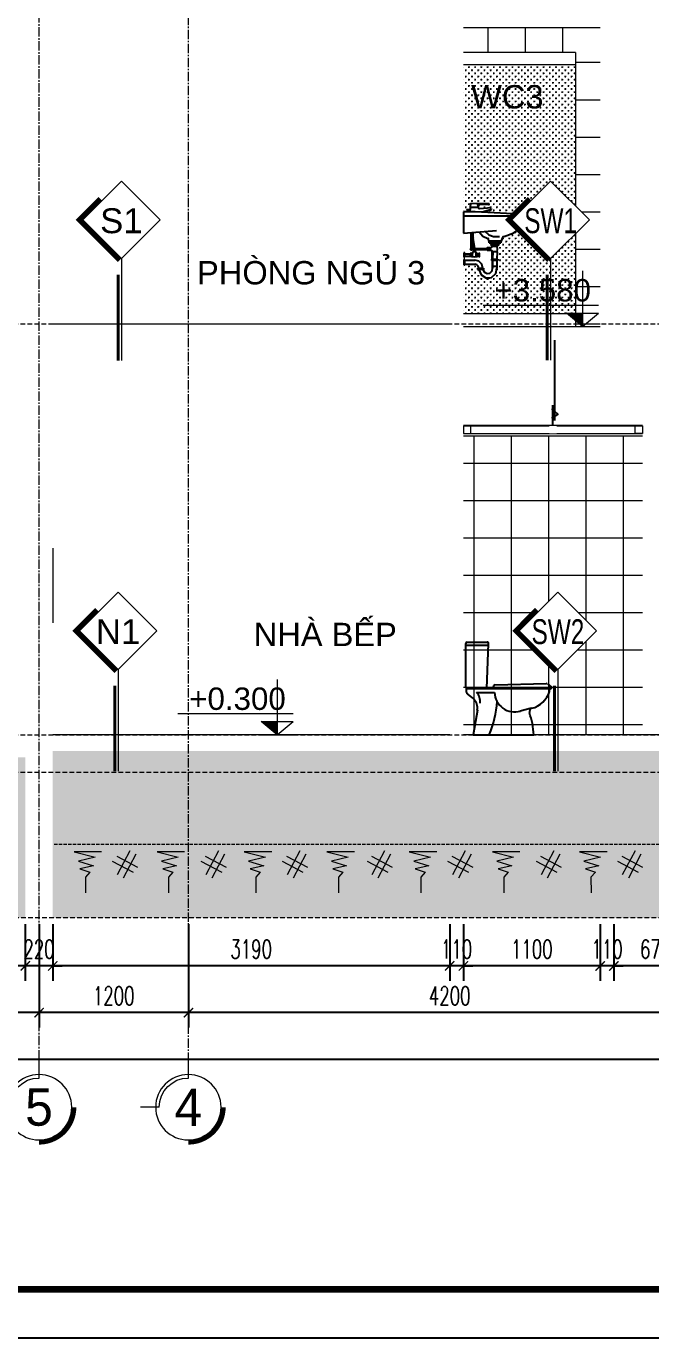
# Model space of a CAD drawing. Header units: millimetres. Extents: x -229618 to 2906, y -178063 to 96806.
# Drawn here: x -53246 to -48227, y -155647 to -145115 of the extents above; entities that cross this region are included whole.
import ezdxf
from ezdxf.enums import TextEntityAlignment as Align

# ---------------------------------------------------------------- set-up
doc = ezdxf.new("R2010")
doc.units = ezdxf.units.MM
doc.header["$LTSCALE"] = 200
doc.header["$MEASUREMENT"] = 0
doc.set_wipeout_variables(frame=1)
doc.header["$PDMODE"] = 3
doc.header["$PDSIZE"] = 50
doc.linetypes.add('CENTER2', pattern=[1.125, 0.75, -0.125, 0.125, -0.125])
doc.linetypes.add('DASHED2', pattern=[0.375, 0.25, -0.125])
doc.layers.get('0').update_dxf_attribs({"color": 95, "linetype": 'CONTINUOUS'})
doc.layers.get('DEFPOINTS').update_dxf_attribs({"linetype": 'CONTINUOUS'})
for name, color, linetype, lineweight in [('cat', 1, 'CONTINUOUS', 40), ('hatch', 250, 'CONTINUOUS', 5), ('nho', 252, 'CONTINUOUS', 15), ('thay', 7, 'CONTINUOUS', 18), ('tim', 18, 'CENTER2', 9)]:
    doc.layers.add(name, color=color, linetype=linetype, lineweight=lineweight)
for name, color, linetype in [('DIM', 251, 'CONTINUOUS'), ('KHUNGTEN', 7, 'CONTINUOUS'), ('MANH', 9, 'CONTINUOUS'), ('Net manh', 251, 'CONTINUOUS'), ('NOITHAT', 99, 'CONTINUOUS'), ('TEXT', 33, 'CONTINUOUS')]:
    doc.layers.add(name, color=color, linetype=linetype)
doc.layers.add('in', color=203, linetype='CONTINUOUS', lineweight=5, plot=False)
doc.styles.add('Aria H iso', font='Vharial_0.ttf')
doc.styles.add('Arial N  iso', font='vnarialn_0.ttf')
doc.styles.add('CHU HOA Day', font='Vharial_0.ttf')
doc.styles.add('dam', font='Vhavanb_0.ttf', dxfattribs={"width": 0.9, "height": 450})
doc.styles.add('Scale', font='vnsimli.shx', dxfattribs={"width": 0.65, "bigfont": 'bigfont.shx'})
doc.dimstyles.new('Scale', dxfattribs={"dimscale": 75, "dimtxt": 2, "dimasz": 1, "dimexe": 1.6, "dimexo": 0, "dimgap": 0.8, "dimtad": 1, "dimdec": 0, "dimzin": 0, "dimdsep": 46, "dimtxsty": 'Scale', "dimblk": 'ARCHTICK', "dimcen": 0.1, "dimdle": 1, "dimclrd": 256, "dimclre": 256, "dimclrt": 3, "dimadec": 0, "dimazin": 0, "dimtfac": 1, "dimtdec": 0, "dimtix": 1, "dimtmove": 2, "dimatfit": 3, "dimldrblk": 'ARCHTICK', "dimfxl": 0, "dimtolj": 1, "dimtzin": 0, "dimarcsym": 0})

# ---------------------------------------------------------------- blocks, each defined once
blk = doc.blocks.new('_ArchTick')
at = {"color": 0, "linetype": 'ByBlock', "const_width": 0.15}
blk.add_lwpolyline([(-0.5, -0.5), (0.5, 0.5)], dxfattribs=at)
blk = doc.blocks.new('*D334')
at = {"layer": 'DEFPOINTS', "color": 0, "linetype": 'Continuous'}
for p in [(-51943, -152325), (-47743, -152325), (-51943, -153036)]:
    blk.add_point(p, dxfattribs=at)
at = {"layer": 'DIM', "linetype": 'Continuous', "lineweight": -2}
for p, q in [((-51943, -152325), (-51943, -153156)), ((-47743, -152325), (-47743, -153156)), ((-47668, -153036), (-52018, -153036))]:
    blk.add_line(p, q, dxfattribs=at)
at = {"layer": 'DIM', "linetype": 'Continuous', "lineweight": -2, "xscale": 75, "yscale": 75, "zscale": 75, "rotation": 180}
blk.add_blockref('_ArchTick', (-51943, -153036), dxfattribs=at)
at = {"layer": 'DIM', "linetype": 'Continuous', "lineweight": -2, "xscale": 75, "yscale": 75, "zscale": 75}
blk.add_blockref('_ArchTick', (-47743, -153036), dxfattribs=at)
at = {"layer": 'DIM', "color": 3, "linetype": 'Continuous', "insert": (-49843, -152901), "char_height": 150, "attachment_point": 5, "style": 'Scale'}
blk.add_mtext('\\A1;4200', dxfattribs=at)
blk = doc.blocks.new('*D335')
at = {"layer": 'DEFPOINTS', "color": 0, "linetype": 'Continuous'}
for p in [(-53143, -152325), (-51943, -152325), (-53143, -153036)]:
    blk.add_point(p, dxfattribs=at)
at = {"layer": 'DIM', "linetype": 'Continuous', "lineweight": -2}
for p, q in [((-53143, -152325), (-53143, -153156)), ((-51943, -152325), (-51943, -153156)), ((-51868, -153036), (-53218, -153036))]:
    blk.add_line(p, q, dxfattribs=at)
at = {"layer": 'DIM', "linetype": 'Continuous', "lineweight": -2, "xscale": 75, "yscale": 75, "zscale": 75, "rotation": 180}
blk.add_blockref('_ArchTick', (-53143, -153036), dxfattribs=at)
at = {"layer": 'DIM', "linetype": 'Continuous', "lineweight": -2, "xscale": 75, "yscale": 75, "zscale": 75}
blk.add_blockref('_ArchTick', (-51943, -153036), dxfattribs=at)
at = {"layer": 'DIM', "color": 3, "linetype": 'Continuous', "insert": (-52543, -152901), "char_height": 150, "attachment_point": 5, "style": 'Scale'}
blk.add_mtext('\\A1;1200', dxfattribs=at)
blk = doc.blocks.new('*D336')
at = {"layer": 'DEFPOINTS', "color": 0, "linetype": 'Continuous'}
for p in [(-55723, -152325), (-35723, -152325), (-55723, -153411)]:
    blk.add_point(p, dxfattribs=at)
at = {"layer": 'DIM', "linetype": 'Continuous', "lineweight": -2}
for p, q in [((-55723, -152325), (-55723, -153531)), ((-35723, -152325), (-35723, -153531)), ((-35648, -153411), (-55798, -153411))]:
    blk.add_line(p, q, dxfattribs=at)
at = {"layer": 'DIM', "linetype": 'Continuous', "lineweight": -2, "xscale": 75, "yscale": 75, "zscale": 75, "rotation": 180}
blk.add_blockref('_ArchTick', (-55723, -153411), dxfattribs=at)
at = {"layer": 'DIM', "linetype": 'Continuous', "lineweight": -2, "xscale": 75, "yscale": 75, "zscale": 75}
blk.add_blockref('_ArchTick', (-35723, -153411), dxfattribs=at)
at = {"layer": 'DIM', "color": 3, "linetype": 'Continuous', "insert": (-45723, -153276), "char_height": 150, "attachment_point": 5, "style": 'Scale'}
blk.add_mtext('\\A1;20000', dxfattribs=at)
blk = doc.blocks.new('mc-xibet2')
for p, q in [((0, 0), (0, 351)), ((0, 337), (181, 337)), ((10, 361), (172, 361)), ((168, -10), (182, 351)), ((224, 11), (218, -10)), ((234, 18), (649, 29)), ((656, 27), (690, -1)), ((6, -40), (5, -9)), ((10, -10), (687, -10)), ((87, -44), (231, -44)), ((673, -35), (675, -10)), ((93, -184), (60, -383)), ((529, -170), (438, -192)), ((60, -383), (547, -383))]:
    blk.add_line(p, q)
for centre, radius, start, end in [((10, 351), 10, 90, 180), ((172, 351), 10, 357.7696, 90), ((10, 0), 10, 180, 270), ((234, 8), 10, 91.4775, 164.504), ((649, 19), 10, 51.4185, 91.4775), ((26, -41), 20, 179.3414, 238.129), ((-130, -292), 276, 44.8679, 58.129), ((-6, -168), 100, 350.657, 44.8679), ((16, -114), 100, 350.657, 44.8679), ((393, -37), 162, 182.2775, 286.3759), ((482, 24), 200, 283.6647, 342.8891), ((687, -5), 5, 270, 51.4185), ((-509, -74), 762, 336.0797, 356.8608), ((549, -201), 36.8, 122.256, 186.5277), ((-168, -430), 716, 3.7354, 18.2488)]:
    blk.add_arc(centre, radius, start, end)
blk = doc.blocks.new('A$C7E58762D')
at = {"layer": 'NOITHAT'}
for p, q in [((0, 539), (0, 368)), ((95, 539), (0, 539)), ((28, 557), (27, 553)), ((27, 553), (45, 550)), ((57, 556), (28, 557)), ((45, 550), (45, 539)), ((56, 539), (59, 608)), ((119, 574), (58, 574)), ((59, 608), (204, 605)), ((500, 518), (95, 539)), ((119, 576), (117, 607)), ((119, 582), (119, 576)), ((131, 566), (195, 572)), ((203, 598), (135, 597)), ((226, 557), (150, 536)), ((195, 572), (212, 573)), ((201, 545), (196, 549)), ((222, 552), (201, 545)), ((221, 556), (222, 552)), ((223, 563), (226, 557)), ((0, 506), (514, 506)), ((505, 506), (500, 518)), ((0, 368), (266, 389)), ((62, 243), (62, 373)), ((67, 374), (67, 243)), ((71, 329), (71, 374)), ((84, 245), (71, 327)), ((80, 329), (80, 375)), ((93, 246), (80, 328)), ((206, 303), (202, 319)), ((243, 341), (291, 341)), ((311, 328), (305, 303)), ((56, 243), (56, 237)), ((84, 243), (56, 243)), ((56, 237), (84, 237)), ((62, 232), (62, 237)), ((67, 232), (62, 232)), ((67, 237), (67, 232)), ((99, 221), (77, 221)), ((77, 221), (77, 214)), ((99, 217), (77, 217)), ((97, 232), (81, 232)), ((81, 232), (81, 224)), ((81, 224), (97, 224)), ((84, 232), (84, 244)), ((93, 232), (93, 244)), ((184, 243), (93, 243)), ((93, 237), (184, 237)), ((97, 224), (97, 232)), ((99, 214), (99, 221)), ((184, 234), (184, 247)), ((184, 247), (190, 247)), ((190, 234), (184, 234)), ((190, 247), (190, 234)), ((224, 250), (191, 250)), ((191, 250), (191, 231)), ((191, 231), (225, 231)), ((195, 250), (195, 231)), ((203, 250), (203, 231)), ((305, 303), (206, 303)), ((207, 291), (207, 301)), ((207, 301), (301, 301)), ((301, 291), (207, 291)), ((212, 250), (212, 231)), ((216, 282), (216, 289)), ((216, 289), (293, 289)), ((293, 282), (216, 282)), ((226, 265), (226, 282)), ((226, 282), (280, 282)), ((280, 265), (226, 265)), ((231, 282), (231, 282)), ((232, 260), (232, 262)), ((232, 262), (273, 262)), ((235, 265), (235, 262)), ((273, 219), (235, 219)), ((237, 219), (235, 159)), ((239, 265), (239, 282)), ((267, 265), (267, 282)), ((270, 265), (270, 262)), ((271, 219), (270, 159)), ((276, 282), (276, 282)), ((280, 282), (280, 265)), ((293, 289), (293, 282)), ((301, 301), (301, 291)), ((3, 210), (3, 176)), ((13, 210), (3, 210)), ((3, 176), (13, 176)), ((3, 157), (3, 113)), ((12, 157), (3, 157)), ((3, 113), (12, 113)), ((12, 113), (12, 157)), ((12, 152), (91, 152)), ((12, 118), (91, 118)), ((13, 176), (13, 210)), ((13, 202), (66, 202)), ((13, 184), (66, 184)), ((64, 204), (56, 204)), ((56, 204), (56, 182)), ((56, 182), (64, 182)), ((64, 182), (64, 204)), ((66, 205), (66, 181)), ((70, 205), (66, 205)), ((72, 206), (72, 181)), ((104, 181), (104, 206)), ((110, 205), (107, 205)), ((110, 181), (110, 205)), ((112, 202), (112, 183)), ((116, 202), (112, 202)), ((112, 183), (116, 183)), ((116, 183), (116, 202)), ((116, 187), (116, 198)), ((116, 198), (124, 198)), ((124, 187), (116, 187)), ((124, 208), (124, 178)), ((127, 208), (124, 208)), ((124, 196), (124, 189)), ((124, 178), (127, 178)), ((230, 149), (230, 159)), ((230, 159), (276, 159)), ((276, 149), (230, 149)), ((235, 149), (235, 87)), ((270, 149), (270, 87)), ((276, 159), (276, 149)), ((117, 76), (117, 86)), ((117, 86), (163, 86)), ((163, 76), (117, 76)), ((124, 76), (124, 75)), ((157, 76), (157, 72)), ((157, 72), (157, 75)), ((163, 86), (163, 76)), ((186, 0), (186, 6)), ((186, 6), (206, 6)), ((206, 0), (186, 0)), ((206, 6), (206, 0)), ((270, 99), (235, 99))]:
    blk.add_line(p, q, dxfattribs=at)
at = {"layer": 'NOITHAT', "linetype": 'Continuous'}
for points in [[(135, 597, 0), (124, 592, 0), (119, 582, 0)], [(119, 576, 0), (120, 570, 0), (125, 566, 0), (131, 566, 0)], [(203, 598, 0), (205, 598, 0), (207, 599, 0), (208, 601, 0), (207, 603, 0), (206, 605, 0), (204, 605, 0)], [(223, 563, 0), (219, 569, 0), (212, 573, 0)], [(474, 419, 0), (505, 458, 0), (514, 506, 0)], [(71, 329, 0), (71, 328, 0), (71, 327, 0)], [(80, 329, 0), (80, 329, 0), (80, 328, 0)], [(127, 378, 0), (157, 344, 0), (198, 324, 0)], [(174, 382, 0), (205, 354, 0), (243, 341, 0)], [(202, 319, 0), (201, 322, 0), (198, 324, 0)], [(327, 342, 0), (316, 338, 0), (311, 328, 0)], [(327, 342, 0), (405, 371, 0), (474, 419, 0)], [(70, 205, 0), (75, 208, 0), (77, 214, 0)], [(84, 244, 0), (84, 244, 0), (84, 245, 0)], [(93, 244, 0), (93, 245, 0), (93, 246, 0)], [(99, 214, 0), (101, 208, 0), (107, 205, 0)], [(224, 250, 0), (230, 254, 0), (232, 260, 0)], [(235, 78, 0), (232, 226, 0), (225, 231, 0)], [(273, 219, 0), (275, 240, 0), (273, 262, 0)], [(66, 181, 0), (88, 178, 0), (110, 181, 0)], [(157, 85, 0), (148, 119, 0), (124, 143, 0), (91, 152, 0)], [(124, 85, 0), (119, 102, 0), (107, 114, 0), (91, 118, 0)], [(129, 207, 0), (128, 208, 0), (127, 208, 0)], [(127, 178, 0), (128, 178, 0), (129, 179, 0)], [(129, 179, 0), (131, 193, 0), (129, 207, 0)], [(124, 75, 0), (142, 33, 0), (180, 9, 0), (226, 13, 0), (260, 43, 0), (270, 87, 0)], [(157, 75, 0), (169, 54, 0), (190, 43, 0), (214, 47, 0), (231, 64, 0), (235, 87, 0)]]:
    blk.add_polyline3d(points, dxfattribs=at)
blk = doc.blocks.new('KhungA3')
at = {"layer": 'DEFPOINTS', "color": 8}
blk.add_lwpolyline([(-3.74, 3.81), (416.31, 3.81), (416.31, 300.81), (-3.74, 300.81)], close=True, dxfattribs=at)
at = {"layer": 'KHUNGTEN', "color": 4, "const_width": 0.724}
blk.add_lwpolyline([(7.54, 8.99), (411.13, 8.99), (411.13, 295.64), (7.54, 295.64)], close=True, dxfattribs=at)
blk = doc.blocks.new('tr')
at = {"layer": 'thay', "ltscale": 600}
for p, q in [((0, -200), (0, 0)), ((313, -513), (513, -513))]:
    blk.add_line(p, q, dxfattribs=at)
at = {"layer": 'thay', "ltscale": 600, "const_width": 50}
blk.add_lwpolyline([(-375, -513, 0.414214), (0, -888, 0.414214)], format="xyb", dxfattribs=at)
at = {"layer": 'thay', "ltscale": 600}
blk.add_circle((0, -513), 350, dxfattribs=at)
blk.add_arc((0, -513), 313, 0, 90, dxfattribs=at)
at = {"layer": 'TEXT', "linetype": 'Continuous', "style": 'Aria H iso'}
blk.add_attdef('A', text='', height=350, dxfattribs=at).set_placement((0, -671), align=Align.CENTER)
blk = doc.blocks.new('A$C0DF06DEF')
blk.add_line((25.7, 40), (25.7, 150.8))
blk.add_lwpolyline([(33.2, 133), (0, 102.8), (33.2, 80.4)])
blk.add_wipeout([(45.7, 0), (5.7, 0), (5.7, 40), (45.7, 40)]).dxf.layer = 'cat'
blk = doc.blocks.new('kyhieu1')
at = {"layer": 'cat', "ltscale": 600}
blk.add_line((27, -131), (27, -817), dxfattribs=at)
at = {"color": 15, "linetype": 'Continuous'}
blk.add_wipeout([(0, 0), (311, 311), (0, 622), (-311, 311)], dxfattribs=at).dxf.layer = 'thay'
at = {"linetype": 'Continuous'}
blk.add_wipeout([(0, 622), (-311, 311), (0, 0), (311, 311)], dxfattribs=at).dxf.layer = 'DIM'
at = {"layer": 'thay', "ltscale": 600}
blk.add_line((0, 0), (0, -817), dxfattribs=at)
at = {"layer": 'thay', "color": 15, "linetype": 'Continuous'}
blk.add_lwpolyline([(0, 0), (311, 311), (0, 622), (-311, 311)], close=True, dxfattribs=at)
at = {"layer": 'thay', "color": 1, "linetype": 'Continuous', "const_width": 40}
blk.add_lwpolyline([(14, -14), (339, 311), (170, 481)], dxfattribs=at)
at = {"layer": 'TEXT', "style": 'CHU HOA Day'}
blk.add_attdef('N1', text='', height=200, dxfattribs=at).set_placement((0, 304), align=Align.MIDDLE)
blk = doc.blocks.new('nendat')
at = {"layer": 'hatch', "linetype": 'Continuous'}
for p, q in [((-57, -30), (110, 58)), ((-41, 78), (60, -115)), ((-22, -70), (145, 17)), ((7, 103), (109, -90))]:
    blk.add_line(p, q, dxfattribs=at)
blk = doc.blocks.new('*D378')
at = {"layer": 'DEFPOINTS', "color": 0}
for p in [(-48523, -152325), (-47853, -152325), (-48523, -152661)]:
    blk.add_point(p, dxfattribs=at)
at = {"layer": 'DIM', "lineweight": -2}
for p, q in [((-48523, -152325), (-48523, -152781)), ((-47853, -152325), (-47853, -152781)), ((-47778, -152661), (-48598, -152661))]:
    blk.add_line(p, q, dxfattribs=at)
at = {"layer": 'DIM', "lineweight": -2, "xscale": 75, "yscale": 75, "zscale": 75, "rotation": 180}
blk.add_blockref('_ArchTick', (-48523, -152661), dxfattribs=at)
at = {"layer": 'DIM', "lineweight": -2, "xscale": 75, "yscale": 75, "zscale": 75}
blk.add_blockref('_ArchTick', (-47853, -152661), dxfattribs=at)
at = {"layer": 'DIM', "color": 3, "insert": (-48188, -152526), "char_height": 150, "attachment_point": 5, "style": 'Scale'}
blk.add_mtext('\\A1;670', dxfattribs=at)
blk = doc.blocks.new('*D379')
at = {"layer": 'DEFPOINTS', "color": 0}
for p in [(-48633, -152325), (-48523, -152325), (-48633, -152661)]:
    blk.add_point(p, dxfattribs=at)
at = {"layer": 'DIM', "lineweight": -2}
for p, q in [((-48633, -152325), (-48633, -152781)), ((-48523, -152325), (-48523, -152781)), ((-48633, -152661), (-48708, -152661)), ((-48523, -152661), (-48633, -152661)), ((-48523, -152661), (-48448, -152661))]:
    blk.add_line(p, q, dxfattribs=at)
at = {"layer": 'DIM', "lineweight": -2, "xscale": 75, "yscale": 75, "zscale": 75}
blk.add_blockref('_ArchTick', (-48633, -152661), dxfattribs=at)
at = {"layer": 'DIM', "lineweight": -2, "xscale": 75, "yscale": 75, "zscale": 75, "rotation": 180}
blk.add_blockref('_ArchTick', (-48523, -152661), dxfattribs=at)
at = {"layer": 'DIM', "color": 3, "insert": (-48578, -152526), "char_height": 150, "attachment_point": 5, "style": 'Scale'}
blk.add_mtext('\\A1;110', dxfattribs=at)
blk = doc.blocks.new('*D380')
at = {"layer": 'DEFPOINTS', "color": 0}
for p in [(-49733, -152325), (-48633, -152325), (-49733, -152661)]:
    blk.add_point(p, dxfattribs=at)
at = {"layer": 'DIM', "lineweight": -2}
for p, q in [((-49733, -152325), (-49733, -152781)), ((-48633, -152325), (-48633, -152781)), ((-48558, -152661), (-49808, -152661))]:
    blk.add_line(p, q, dxfattribs=at)
at = {"layer": 'DIM', "lineweight": -2, "xscale": 75, "yscale": 75, "zscale": 75, "rotation": 180}
blk.add_blockref('_ArchTick', (-49733, -152661), dxfattribs=at)
at = {"layer": 'DIM', "lineweight": -2, "xscale": 75, "yscale": 75, "zscale": 75}
blk.add_blockref('_ArchTick', (-48633, -152661), dxfattribs=at)
at = {"layer": 'DIM', "color": 3, "insert": (-49183, -152526), "char_height": 150, "attachment_point": 5, "style": 'Scale'}
blk.add_mtext('\\A1;1100', dxfattribs=at)
blk = doc.blocks.new('*D381')
at = {"layer": 'DEFPOINTS', "color": 0}
for p in [(-49843, -152325), (-49733, -152325), (-49843, -152661)]:
    blk.add_point(p, dxfattribs=at)
at = {"layer": 'DIM', "lineweight": -2}
for p, q in [((-49843, -152325), (-49843, -152781)), ((-49733, -152325), (-49733, -152781)), ((-49843, -152661), (-49918, -152661)), ((-49733, -152661), (-49843, -152661)), ((-49733, -152661), (-49658, -152661))]:
    blk.add_line(p, q, dxfattribs=at)
at = {"layer": 'DIM', "lineweight": -2, "xscale": 75, "yscale": 75, "zscale": 75}
blk.add_blockref('_ArchTick', (-49843, -152661), dxfattribs=at)
at = {"layer": 'DIM', "lineweight": -2, "xscale": 75, "yscale": 75, "zscale": 75, "rotation": 180}
blk.add_blockref('_ArchTick', (-49733, -152661), dxfattribs=at)
at = {"layer": 'DIM', "color": 3, "insert": (-49788, -152526), "char_height": 150, "attachment_point": 5, "style": 'Scale'}
blk.add_mtext('\\A1;110', dxfattribs=at)
blk = doc.blocks.new('*D382')
at = {"layer": 'DEFPOINTS', "color": 0}
for p in [(-53033, -152325), (-49843, -152325), (-53033, -152661)]:
    blk.add_point(p, dxfattribs=at)
at = {"layer": 'DIM', "lineweight": -2}
for p, q in [((-53033, -152325), (-53033, -152781)), ((-49843, -152325), (-49843, -152781)), ((-49768, -152661), (-53108, -152661))]:
    blk.add_line(p, q, dxfattribs=at)
at = {"layer": 'DIM', "lineweight": -2, "xscale": 75, "yscale": 75, "zscale": 75, "rotation": 180}
blk.add_blockref('_ArchTick', (-53033, -152661), dxfattribs=at)
at = {"layer": 'DIM', "lineweight": -2, "xscale": 75, "yscale": 75, "zscale": 75}
blk.add_blockref('_ArchTick', (-49843, -152661), dxfattribs=at)
at = {"layer": 'DIM', "color": 3, "insert": (-51438, -152526), "char_height": 150, "attachment_point": 5, "style": 'Scale'}
blk.add_mtext('\\A1;3190', dxfattribs=at)
blk = doc.blocks.new('*D383')
at = {"layer": 'DEFPOINTS', "color": 0}
for p in [(-53253, -152325), (-53033, -152325), (-53253, -152661)]:
    blk.add_point(p, dxfattribs=at)
at = {"layer": 'DIM', "lineweight": -2}
for p, q in [((-53253, -152325), (-53253, -152781)), ((-53033, -152325), (-53033, -152781)), ((-53253, -152661), (-53328, -152661)), ((-53033, -152661), (-53253, -152661)), ((-53033, -152661), (-52958, -152661))]:
    blk.add_line(p, q, dxfattribs=at)
at = {"layer": 'DIM', "lineweight": -2, "xscale": 75, "yscale": 75, "zscale": 75}
blk.add_blockref('_ArchTick', (-53253, -152661), dxfattribs=at)
at = {"layer": 'DIM', "lineweight": -2, "xscale": 75, "yscale": 75, "zscale": 75, "rotation": 180}
blk.add_blockref('_ArchTick', (-53033, -152661), dxfattribs=at)
at = {"layer": 'DIM', "color": 3, "insert": (-53143, -152526), "char_height": 150, "attachment_point": 5, "style": 'Scale'}
blk.add_mtext('\\A1;220', dxfattribs=at)
blk = doc.blocks.new('*D384')
at = {"layer": 'DEFPOINTS', "color": 0}
for p in [(-55488, -152325), (-53253, -152325), (-55488, -152661)]:
    blk.add_point(p, dxfattribs=at)
at = {"layer": 'DIM', "lineweight": -2}
for p, q in [((-55488, -152325), (-55488, -152781)), ((-53253, -152325), (-53253, -152781)), ((-53178, -152661), (-55563, -152661))]:
    blk.add_line(p, q, dxfattribs=at)
at = {"layer": 'DIM', "lineweight": -2, "xscale": 75, "yscale": 75, "zscale": 75, "rotation": 180}
blk.add_blockref('_ArchTick', (-55488, -152661), dxfattribs=at)
at = {"layer": 'DIM', "lineweight": -2, "xscale": 75, "yscale": 75, "zscale": 75}
blk.add_blockref('_ArchTick', (-53253, -152661), dxfattribs=at)
at = {"layer": 'DIM', "color": 3, "insert": (-54371, -152526), "char_height": 150, "attachment_point": 5, "style": 'Scale'}
blk.add_mtext('\\A1;2235', dxfattribs=at)
blk = doc.blocks.new('*D387')
at = {"layer": 'DEFPOINTS', "color": 0}
for p in [(-55708, -152389), (-53143, -152325), (-55708, -153036)]:
    blk.add_point(p, dxfattribs=at)
at = {"layer": 'DIM', "lineweight": -2}
for p, q in [((-55708, -152389), (-55708, -153156)), ((-53143, -152325), (-53143, -153156)), ((-53068, -153036), (-55783, -153036))]:
    blk.add_line(p, q, dxfattribs=at)
at = {"layer": 'DIM', "lineweight": -2, "xscale": 75, "yscale": 75, "zscale": 75, "rotation": 180}
blk.add_blockref('_ArchTick', (-55708, -153036), dxfattribs=at)
at = {"layer": 'DIM', "lineweight": -2, "xscale": 75, "yscale": 75, "zscale": 75}
blk.add_blockref('_ArchTick', (-53143, -153036), dxfattribs=at)
at = {"layer": 'DIM', "color": 3, "insert": (-54426, -152901), "char_height": 150, "attachment_point": 5, "style": 'Scale'}
blk.add_mtext('\\A1;2565', dxfattribs=at)
blk = doc.blocks.new('cao do')
at = {"layer": 'thay'}
for p, q in [((0, 445), (0, 0)), ((798, 170), (-128, 170)), ((0, 0), (-128, 106)), ((128, 106), (-128, 106)), ((0, 0), (128, 106))]:
    blk.add_line(p, q, dxfattribs=at)
at = {"layer": 'thay', "ltscale": 600}
blk.add_line((128, 0), (-128, 0), dxfattribs=at)
at = {"layer": 'thay', "color": 150, "ltscale": 600}
blk.add_solid([(0, 0), (0, 106), (128, 106)], dxfattribs=at)
at = {"layer": 'TEXT', "style": 'Arial N  iso'}
blk.add_attdef('%%P0.000', text='', height=200, dxfattribs=at).set_placement((70, 290), align=Align.MIDDLE_LEFT)

msp = doc.modelspace()

# ---------------------------------------------------------------- hatches: boundary and pattern name
at = {"layer": 'hatch', "linetype": 'Continuous'}
h = msp.add_hatch(dxfattribs=at)
h.set_pattern_fill('ANSI37', color=256, scale=2400, angle=45, style=0)
h.set_pattern_definition([(90, (-48633.1, -147504.86), (300, 6e-14), []), (7e-15, (-48633.1, -147504.86), (6e-14, -300), [])])
h.paths.add_polyline_path([(-48833.1, -145324.9), (-49733.1, -145324.9), (-49733.1, -145124.9), (-48633.1, -145124.9), (-48633.1, -147504.9), (-48833.1, -147504.9)])
h = msp.add_hatch(dxfattribs=at)
h.set_pattern_fill('CROSS', color=256, scale=100, style=0)
h.set_pattern_definition([(180, (-143507.438, -140019.02), (-25, 25), [12.5, -37.5]), (90, (-143513.688, -140025.27), (25, 25), [12.5, -37.5])])
h.paths.add_polyline_path([(-49733.1, -145424.9), (-48833.1, -145424.9), (-48833.1, -147424.9), (-49733.1, -147424.9), (-49733.1, -147031.4), (-49721.3, -147031.4), (-49721.3, -147025.8), (-49642.3, -147025.8), (-49625.8, -147030.3), (-49613.7, -147042.4), (-49609.4, -147058.5), (-49616.2, -147058.5), (-49616.2, -147068.7), (-49609.7, -147068.7), (-49591.5, -147111.4), (-49552.7, -147134.8), (-49507.4, -147131), (-49473.1, -147101.2), (-49462.8, -147057), (-49462.8, -146995.2), (-49456.9, -146995.2), (-49456.9, -146985.1), (-49462.8, -146985.1), (-49461.7, -146925.7), (-49460.2, -146925.7), (-49457.8, -146904), (-49460.3, -146882.3), (-49462.8, -146882.3), (-49462.8, -146879.3), (-49453, -146879.3), (-49453, -146862), (-49440.1, -146862), (-49440.1, -146853.1), (-49432.2, -146853.1), (-49432.2, -146841.2), (-49428.3, -146841.2), (-49422.3, -146816.4), (-49416.8, -146806.7), (-49406.5, -146802.6), (-49327.8, -146773.4), (-49259, -146725.4), (-49228.4, -146686.6), (-49219.3, -146638), (-49228.3, -146638), (-49233.2, -146626.4), (-49580.3, -146607.9), (-49536.7, -146595.3), (-49532.2, -146599.7), (-49511.4, -146592.8), (-49511.9, -146588.1), (-49507.5, -146586.9), (-49510, -146581.8), (-49514.2, -146575.2), (-49521, -146571.4), (-49538.2, -146572.8), (-49601.9, -146578.5), (-49607.9, -146578.1), (-49612.6, -146574.3), (-49614.4, -146568.6), (-49614.2, -146562.6), (-49609.4, -146551.9), (-49598.6, -146547.4), (-49530.2, -146546.3), (-49526.8, -146546.6), (-49524.7, -146542.3), (-49527.5, -146539.4), (-49673.8, -146536.4), (-49676.2, -146588.8), (-49705.5, -146586.9), (-49706.5, -146591.8), (-49687.7, -146594.8), (-49687.7, -146604.9), (-49733.1, -146604.9)])
h.paths.add_polyline_path([(-49527, -147138.7), (-49547.3, -147138.7), (-49547.3, -147144.3), (-49527, -147144.3)], flags=16)
h.paths.add_polyline_path([(-49527, -147190.3), (-49547.3, -147190.3), (-49547.3, -147195.9), (-49527, -147195.9)], flags=16)
h = msp.add_hatch(dxfattribs=at)
h.set_pattern_fill('ANSI37', color=256, scale=2400, angle=45, style=0)
h.set_pattern_definition([(90, (73953.6, -151022.57), (300, 6e-14), []), (7e-15, (73953.6, -151022.57), (6e-14, -300), [])])
h.paths.add_polyline_path([(-48293.1, -148404.9), (-49733.1, -148404.9), (-49733.1, -150804.9), (-48293.1, -150804.9)])
h = msp.add_hatch(dxfattribs=at)
h.set_pattern_fill('AR-CONC', color=256, scale=50, style=0)
h.set_pattern_definition([(50, (-87331.38, -152492.57), (358.6301, -31.376), [37.5, -412.5]), (355, (-87331.38, -152492.57), (-69.3757, 376.096), [30, -330]), (100.4514, (-87301.5, -152495.2), (289.2547, 344.7198), [31.87, -350.571]), (46.1842, (-87331.4, -152392.57), (533.6205, -82.7595), [56.25, -618.75]), (96.6356, (-87286.9, -152399.47), (467.3314, 487.059), [47.805, -525.8565]), (351.1842, (-87331.4, -152392.57), (467.331, 487.0593), [45, -495]), (21, (-87281.38, -152417.57), (298.4535, -201.3094), [37.5, -412.5]), (326, (-87281.38, -152417.57), (121.6577, 362.575), [30, -330]), (71.4514, (-87256.5, -152434.35), (420.1113, 161.2652), [31.87, -350.571]), (37.5, (-87331.38, -152492.57), (6.07993, 166.44693), [0, -326, 0, -335, 0, -331.25]), (7.5, (-87331.38, -152492.57), (131.53477, 197.20586), [0, -191, 0, -318.5, 0, -126.25]), (327.5, (-87442.88, -152492.57), (266.91122, -11.27744), [0, -125, 0, -390, 0, -517.5]), (317.5, (-87492.88, -152492.57), (291.5931, 50.0525), [0, -162.5, 0, -259, 0, -367.5])])
h.paths.add_polyline_path([(-55503.1, -150984.9), (-53744.9, -150984.9), (-53744.9, -151096.7), (-53749.2, -151104.9), (-55503.1, -151104.9), (-55503.1, -151084.9)])
h.paths.add_polyline_path([(-55503.1, -151104.9), (-54486, -151104.9), (-54466.3, -151115.2), (-54490.5, -151161.2), (-54442.4, -151186.5), (-54399.6, -151104.9), (-53774.3, -151104.9), (-53754.6, -151115.2), (-53778.8, -151161.2), (-53744.9, -151179), (-53744.9, -151213.7), (-53730.6, -151186.5), (-53717.4, -151193.4), (-53717.4, -151161.3), (-53687.8, -151104.9), (-53253.1, -151104.9), (-53253.1, -152274.9), (-55503.1, -152274.9)])
h.paths.add_polyline_path([(-37365.4, -151644.3), (-37365.4, -151584.9), (-35943.1, -151584.9), (-35943.1, -151643.2), (-36010.4, -151643.2), (-35943.1, -151661.1), (-35943.1, -151684.9), (-35943.1, -151711.3), (-35975, -151718.5), (-35943.1, -151728.5), (-35943.1, -151777.5), (-35963.1, -151782.2), (-35943.1, -151788.6), (-35943.1, -152274.9), (-39833.1, -152274.9), (-39833.1, -151584.9), (-37365.4, -151584.9), (-37365.4, -151643.2), (-37369.3, -151643.2)])
h.paths.add_polyline_path([(-36222.3, -151740.4), (-36270.4, -151715.2), (-36294.6, -151761.2), (-36246.4, -151786.5)], flags=16)
h.paths.add_polyline_path([(-36917.6, -151715.2), (-36941.8, -151761.2), (-36893.6, -151786.5), (-36869.5, -151740.4)], flags=16)
h.paths.add_polyline_path([(-37629.3, -151715.2), (-37653.5, -151761.2), (-37605.4, -151786.5), (-37581.2, -151740.4)], flags=16)
h.paths.add_polyline_path([(-38282.8, -151715.2), (-38306.9, -151761.2), (-38258.8, -151786.5), (-38234.6, -151740.4)], flags=16)
h.paths.add_polyline_path([(-38994.5, -151715.2), (-39018.7, -151761.2), (-38970.5, -151786.5), (-38946.4, -151740.4)], flags=16)
h.paths.add_polyline_path([(-39641.7, -151715.2), (-39665.8, -151761.2), (-39617.7, -151786.5), (-39593.6, -151740.4)], flags=16)
h.paths.add_polyline_path([(-35558.7, -151715.2), (-35582.8, -151761.2), (-35534.7, -151786.5), (-35510.6, -151740.4)], flags=16)
h.paths.add_polyline_path([(-34378, -151786.5), (-34353.9, -151740.4), (-34402, -151715.2), (-34426.2, -151761.2)], flags=16)
h.paths.add_polyline_path([(-33666.3, -151786.5), (-33642.1, -151740.4), (-33690.3, -151715.2), (-33714.4, -151761.2)], flags=16)
h.paths.add_polyline_path([(-33019.1, -151786.5), (-32995, -151740.4), (-33043.1, -151715.2), (-33067.2, -151761.2)], flags=16)
h.paths.add_polyline_path([(-32307.4, -151786.5), (-32283.2, -151740.4), (-32331.3, -151715.2), (-32355.5, -151761.2)], flags=16)
h.paths.add_polyline_path([(-53717.4, -150984.9), (-53253.1, -150984.9), (-53253.1, -151104.9), (-53717.4, -151104.9)])
h.paths.add_polyline_path([(-53744.9, -150984.9), (-53717.4, -150984.9), (-53717.4, -151044.4), (-53744.9, -151096.7)])
h.paths.add_polyline_path([(-53717.4, -151044.4), (-53717.4, -151104.9), (-53744.9, -151104.9), (-53744.9, -151096.7)])
h.paths.add_polyline_path([(-45233.1, -151684.9), (-40053.1, -151684.9), (-40053.1, -152274.9), (-45233.1, -152274.9)])
h.paths.add_polyline_path([(-47633.1, -151684.9), (-45453.1, -151684.9), (-45453.1, -152274.9), (-47633.1, -152274.9)])
h.paths.add_polyline_path([(-51943.1, -151684.9), (-47853.1, -151684.9), (-47853.1, -152274.9), (-51943.1, -152274.9)])
h.paths.add_polyline_path([(-53033.1, -151684.9), (-51943.1, -151684.9), (-51943.1, -152274.9), (-53033.1, -152274.9)])
h.paths.add_polyline_path([(-54255.5, -151033.4), (-54255.5, -150726.3), (-54480.5, -150726.3), (-54480.5, -151033.4)], flags=9)
h.paths.add_polyline_path([(-59254.3, -152274.9), (-55708.1, -152274.9), (-55708.1, -151584.9), (-59254.3, -151584.9)])
h.paths.add_polyline_path([(-32435.1, -152274.9), (-32435.1, -151634.9), (-35723.1, -151634.9), (-35723.1, -152274.9)])
at = {"layer": 'nho', "linetype": 'Continuous'}
h = msp.add_hatch(dxfattribs=at)
h.set_pattern_fill('AR-SAND', color=256, scale=25, style=0)
h.set_pattern_definition([(142.5, (-40053.114, -151684.865), (1.57483, 48.1706), [0, -38, 0, -42.5, 0, -40.625]), (172.5, (-40053.114, -151684.865), (-44.24442, 70.55365), [0, -20.5, 0, -34.25, 0, -13.125]), (212.5, (-40022.364, -151684.865), (-77.85355, 0.14148), [0, -12.5, 0, -45, 0, -58.75]), (222.5, (-40022.364, -151684.865), (-75.15317, 21.9419), [0, -6.25, 0, -29.5, 0, -33.75])])
h.paths.add_polyline_path([(-45233.1, -151234.9), (-40053.1, -151234.9), (-40053.1, -151684.9), (-45233.1, -151684.9)])
h.paths.add_polyline_path([(-47633.1, -151104.9), (-45453.1, -151104.9), (-45453.1, -151134.9), (-45453.1, -151234.9), (-45453.1, -151684.9), (-47633.1, -151684.9)])
h.paths.add_polyline_path([(-47633.1, -150934.9), (-45453.1, -150934.9), (-45453.1, -151104.9), (-47633.1, -151104.9)])
h.paths.add_polyline_path([(-47853.1, -150934.9), (-47853.1, -151104.9), (-51943.1, -151104.9), (-51943.1, -150934.9)])
h.paths.add_polyline_path([(-51943.1, -151104.9), (-47853.1, -151104.9), (-47853.1, -151684.9), (-51943.1, -151684.9)])
h.paths.add_polyline_path([(-53033.1, -151104.9), (-51943.1, -151104.9), (-51943.1, -151684.9), (-53033.1, -151684.9)])
h.paths.add_polyline_path([(-53033.1, -150934.9), (-51943.1, -150934.9), (-51943.1, -151104.9), (-53033.1, -151104.9)])

# ---------------------------------------------------------------- linework, layer by layer
at = {"layer": 'hatch', "color": 251, "linetype": 'DASHED2', "ltscale": 0.75}
for p, q in [((-59254.3, -147504.9), (-32477.7, -147504.9)), ((-59254.3, -150804.9), (-32477.7, -150804.9)), ((-59254.3, -151104.9), (-32435.1, -151104.9)), ((-32435.1, -152274.9), (-59254.3, -152274.9))]:
    msp.add_line(p, q, dxfattribs=at)
at = {"layer": 'hatch', "color": 251, "linetype": 'DASHED2', "ltscale": 0.5}
msp.add_line((-39833.1, -151684.9), (-53033.1, -151684.9), dxfattribs=at)
at = {"layer": 'Net manh'}
for p, q in [((-48999.2, -148281.8), (-48999.2, -147634.9)), ((-48293.1, -148324.9), (-49733.1, -148324.9))]:
    msp.add_line(p, q, dxfattribs=at)
at = {"layer": 'nho', "linetype": 'Continuous'}
for p, q in [((-48833.1, -145324.9), (-49733.1, -145324.9)), ((-48833.1, -145324.9), (-48833.1, -147524.9)), ((-48833.1, -145424.9), (-49733.1, -145424.9)), ((-48833.1, -147424.9), (-49733.1, -147424.9))]:
    msp.add_line(p, q, dxfattribs=at)
for points in [[(-52640.4, -151743.2), (-52861.6, -151743.2), (-52691.7, -151788.3), (-52826.2, -151818.5), (-52705.3, -151856.2), (-52814.3, -151882.2), (-52734.1, -151907.7), (-52769.4, -151947.7), (-52768.4, -152074.7)], [(-51973.2, -151743.2), (-52194.4, -151743.2), (-52024.5, -151788.3), (-52159, -151818.5), (-52038.1, -151856.2), (-52147, -151882.2), (-52066.9, -151907.7), (-52102.2, -151947.7), (-52101.2, -152074.7)], [(-51272.8, -151743.2), (-51494, -151743.2), (-51324.1, -151788.3), (-51458.6, -151818.5), (-51337.7, -151856.2), (-51446.6, -151882.2), (-51366.5, -151907.7), (-51401.8, -151947.7), (-51400.8, -152074.7)], [(-50608, -151743.2), (-50829.2, -151743.2), (-50659.3, -151788.3), (-50793.8, -151818.5), (-50672.9, -151856.2), (-50781.9, -151882.2), (-50701.7, -151907.7), (-50737, -151947.7), (-50736, -152074.7)], [(-49946.1, -151743.2), (-50167.4, -151743.2), (-49997.5, -151788.3), (-50132, -151818.5), (-50011, -151856.2), (-50120, -151882.2), (-50039.9, -151907.7), (-50075.1, -151947.7), (-50074.1, -152074.7)], [(-49278.9, -151743.2), (-49500.1, -151743.2), (-49330.2, -151788.3), (-49464.7, -151818.5), (-49343.8, -151856.2), (-49452.8, -151882.2), (-49372.7, -151907.7), (-49407.9, -151947.7), (-49406.9, -152074.7)], [(-48578.5, -151743.2), (-48799.7, -151743.2), (-48629.9, -151788.3), (-48764.4, -151818.5), (-48643.4, -151856.2), (-48752.4, -151882.2), (-48672.3, -151907.7), (-48707.5, -151947.7), (-48706.5, -152074.7)]]:
    msp.add_lwpolyline(points, dxfattribs=at)
at = {"layer": 'thay', "linetype": 'Continuous'}
for p, q in [((-49733.1, -145124.9), (-48633.1, -145124.9)), ((-53067.8, -147504.9), (-49843.1, -147504.9)), ((-49733.1, -147524.9), (-48633.1, -147524.9)), ((-49733.1, -148384.9), (-48293.1, -148384.9)), ((-49733.1, -148404.9), (-48293.1, -148404.9)), ((-53033.1, -149304.9), (-53033.1, -149904.9)), ((-49843.1, -150804.9), (-53033.1, -150804.9)), ((-47853.1, -150804.9), (-49733.1, -150804.9))]:
    msp.add_line(p, q, dxfattribs=at)
at = {"layer": 'thay'}
for points in [[(-49673.1, -148324.9), (-49733.1, -148324.9), (-49733.1, -148384.9), (-49673.1, -148384.9)], [(-48353.1, -148324.9), (-48293.1, -148324.9), (-48293.1, -148384.9), (-48353.1, -148384.9)]]:
    msp.add_lwpolyline(points, close=True, dxfattribs=at)
at = {"layer": 'tim', "ltscale": 0.5}
for p, q in [((-53143.1, -153410.8), (-53143.1, -139004.9)), ((-51943.1, -153430.8), (-51943.1, -139024.9))]:
    msp.add_line(p, q, dxfattribs=at)

# ---------------------------------------------------------------- block references
at = {"layer": 'hatch', "linetype": 'Continuous', "xscale": -1}
for p in [(-52406.2, -151840.4), (-51694.5, -151840.4), (-51041.1, -151840.4), (-50359.2, -151840.4), (-49712, -151840.4), (-49000.2, -151840.4), (-48346.8, -151840.4)]:
    msp.add_blockref('nendat', p, dxfattribs=at)
at = {"layer": 'KHUNGTEN', "xscale": 75, "yscale": 75, "zscale": 75.00000000000009}
msp.add_blockref('KhungA3', (-59820, -155932.6), dxfattribs=at)
at = {"layer": 'MANH', "xscale": -0.75, "yscale": 0.75, "zscale": 0.75}
for p in [(-53143.1, -153410.8), (-51943.1, -153410.8)]:
    msp.add_blockref('tr', p, dxfattribs=at)
at = {"layer": 'NOITHAT'}
msp.add_blockref('A$C7E58762D', (-49733.1, -147144.3), dxfattribs=at)
at = {"layer": 'NOITHAT', "ltscale": 4}
msp.add_blockref('mc-xibet2', (-49713.7, -150421.7), dxfattribs=at)
at = {"layer": 'thay', "linetype": 'Continuous'}
ref = msp.add_blockref('cao do', (-51228.9, -150804.9), dxfattribs=dict(at, xscale=-1))
ref.add_attrib('%%P0.000', '+0.300', dxfattribs={"layer": 'TEXT', "height": 180, "style": 'Arial N  iso'}).set_placement((-51936, -150514.9), align=Align.MIDDLE_LEFT)

# ---------------------------------------------------------------- texts
at = {"layer": 'TEXT', "style": 'Aria H iso'}
for s, p in [('wc3', (-49670.8, -145775.3)), ('phßng ngñ 3', (-51872.9, -147188)), ('nhµ bÕp', (-51417.2, -150092.6))]:
    msp.add_text(s, height=187.5, dxfattribs=at).set_placement(p)
at = {"layer": 'TEXT', "linetype": 'Continuous', "style": 'dam'}
for s, p in [('5', (-53143.1, -153795.7)), ('4', (-51943.1, -153795.7))]:
    msp.add_text(s, height=300, dxfattribs=at).set_placement(p, align=Align.MIDDLE)

# ---------------------------------------------------------------- dimensions: what is measured, and where the dimension line sits
at = {"layer": 'DIM', "linetype": 'Continuous'}
for base, p1, p2, picture, middle in [((-55723.1, -153410.8), (-35723.1, -152324.6), (-55723.1, -152324.6), '*D336', (-45723.1, -153275.8)), ((-53143.1, -153035.8), (-51943.1, -152324.6), (-53143.1, -152324.6), '*D335', (-52543.1, -152900.8)), ((-51943.1, -153035.8), (-47743.1, -152324.6), (-51943.1, -152324.6), '*D334', (-49843.1, -152900.8))]:
    dim = msp.add_linear_dim(base=base, p1=p1, p2=p2, angle=180, dimstyle='Scale', dxfattribs=at)
    dim.commit()
    dim.dimension.update_dxf_attribs({"geometry": picture, "text_midpoint": middle})
at = {"layer": 'DIM'}
for base, p1, p2, picture, middle in [((-55708.1, -153035.8), (-53143.1, -152324.6), (-55708.1, -152388.7), '*D387', (-54425.6, -152900.8)), ((-55488.1, -152660.8), (-53253.1, -152324.6), (-55488.1, -152324.6), '*D384', (-54370.6, -152525.8)), ((-53253.1, -152660.8), (-53033.1, -152324.6), (-53253.1, -152324.6), '*D383', (-53143.1, -152525.8)), ((-53033.1, -152660.8), (-49843.1, -152324.6), (-53033.1, -152324.6), '*D382', (-51438.1, -152525.8)), ((-49843.1, -152660.8), (-49733.1, -152324.6), (-49843.1, -152324.6), '*D381', (-49788.1, -152525.8)), ((-49733.1, -152660.8), (-48633.1, -152324.6), (-49733.1, -152324.6), '*D380', (-49183.1, -152525.8)), ((-48633.1, -152660.8), (-48523.1, -152324.6), (-48633.1, -152324.6), '*D379', (-48578.1, -152525.8)), ((-48523.1, -152660.8), (-47853.1, -152324.6), (-48523.1, -152324.6), '*D378', (-48188.1, -152525.8))]:
    dim = msp.add_linear_dim(base=base, p1=p1, p2=p2, angle=180, dimstyle='Scale', dxfattribs=at)
    dim.commit()
    dim.dimension.update_dxf_attribs({"geometry": picture, "text_midpoint": middle})

# ---------------------------------------------------------------- next in the draw order: block references
at = {"layer": 'DIM', "linetype": 'Continuous'}
ref = msp.add_blockref('kyhieu1', (-52481.2, -146980.8), dxfattribs=dict(at, xscale=-1))
ref.add_attrib('N1', 's1', dxfattribs={"layer": 'TEXT', "height": 200, "style": 'CHU HOA Day'}).set_placement((-52481.2, -146676.7), align=Align.MIDDLE)
ref = msp.add_blockref('kyhieu1', (-49031.6, -146980.7), dxfattribs=dict(at, xscale=-1))
ref.add_attrib('N1', 'sw1', dxfattribs={"layer": 'TEXT', "height": 200, "style": 'CHU HOA Day', "width": 0.7}).set_placement((-49031.6, -146676.6), align=Align.MIDDLE)
ref = msp.add_blockref('kyhieu1', (-52507.6, -150280.8), dxfattribs=dict(at, xscale=-1))
ref.add_attrib('N1', 'n1', dxfattribs={"layer": 'TEXT', "height": 200, "style": 'CHU HOA Day'}).set_placement((-52507.6, -149976.7), align=Align.MIDDLE)
ref = msp.add_blockref('kyhieu1', (-48973.1, -150280.7), dxfattribs=dict(at, xscale=-1))
ref.add_attrib('N1', 'sw2', dxfattribs={"layer": 'TEXT', "height": 200, "style": 'CHU HOA Day', "width": 0.7}).set_placement((-48973.1, -149976.6), align=Align.MIDDLE)
at = {"layer": 'Net manh', "xscale": -1.5, "yscale": 1.5, "zscale": 1.5}
msp.add_blockref('A$C0DF06DEF', (-48974.5, -148384.9), dxfattribs=at)

# ---------------------------------------------------------------- next in the draw order: linework, layer by layer
at = {"layer": 'in', "linetype": 'Continuous'}
msp.add_lwpolyline([(-60100.3, -155646.6), (-28597.1, -155646.6), (-28597.1, -133371.6), (-60100.3, -133371.6)], close=True, dxfattribs=at)

# ---------------------------------------------------------------- next in the draw order: block references
at = {"layer": 'thay', "linetype": 'Continuous'}
ref = msp.add_blockref('cao do', (-48776.3, -147524.9), dxfattribs=dict(at, xscale=-1))
ref.add_attrib('%%P0.000', '+3.580', dxfattribs={"layer": 'TEXT', "height": 180, "style": 'Arial N  iso'}).set_placement((-49483.4, -147234.9), align=Align.MIDDLE_LEFT)

doc.saveas('drawing.dxf')
